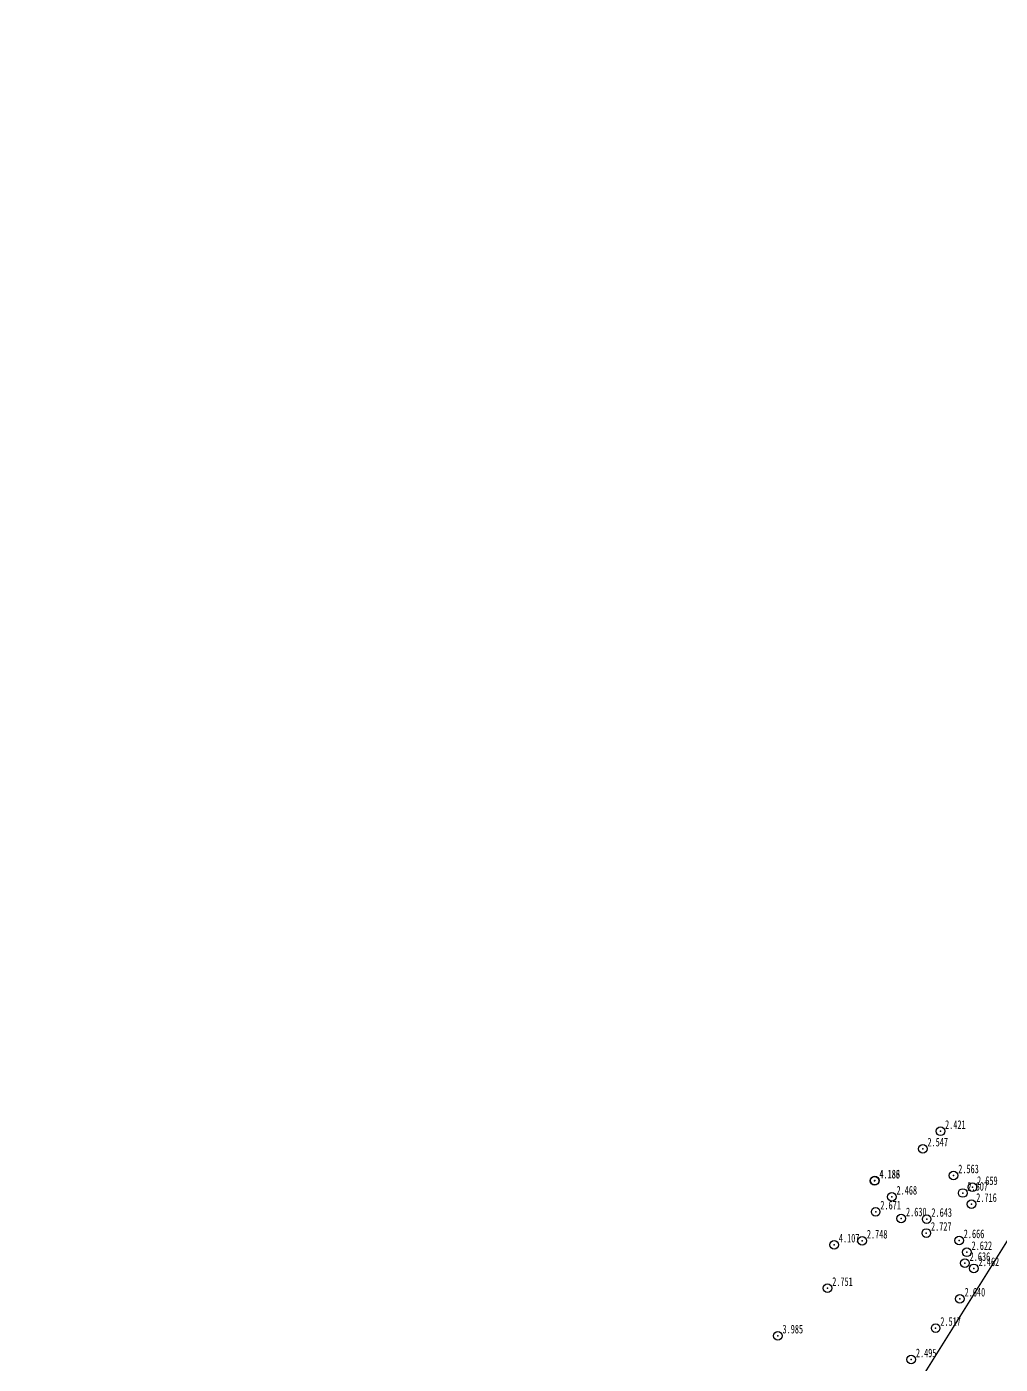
# Model space of a CAD drawing. Header units: millimetres. Extents: x 511745 to 512135, y 2388367 to 2388715.
# Drawn here: x 511878.1 to 511990.8, y 2388557.2 to 2388712 of the extents above; entities that cross this region are included whole.
import ezdxf
from ezdxf.enums import TextEntityAlignment as Align

# ---------------------------------------------------------------- set-up
doc = ezdxf.new("R2010")
doc.units = ezdxf.units.MM
doc.header["$LTSCALE"] = 1000
doc.layers.add('AXIS', color=7, linetype='Continuous')
doc.layers.add('新地形图', color=3, linetype='Continuous')
doc.styles.add('BZWB', font='', dxfattribs={"height": 8})
doc.styles.get('BZWB').set_extended_font_data('SimSun')

msp = doc.modelspace()

# ---------------------------------------------------------------- linework, layer by layer
at = {"color": 8, "linetype": 'Continuous', "const_width": 0.02, "elevation": 0, "flags": 128}
msp.add_lwpolyline([(512079.24, 2388711.96), (511870.3, 2388377.41)], dxfattribs=at)
at = {"layer": 'AXIS'}
msp.add_line((512079.24, 2388711.96), (511895.41, 2388417.56), dxfattribs=at)
at = {"layer": '新地形图', "color": 8}
for centre in [(511983.85, 2388584.19, 2.42), (511981.81, 2388582.17, 2.55), (511976.24, 2388578.46, 4.19), (511976.26, 2388578.48, 4.19), (511985.37, 2388579.07, 2.56), (511978.23, 2388576.6, 2.47), (511986.43, 2388577.05, 2.61), (511987.55, 2388577.71, 2.66), (511987.45, 2388575.75, 2.72), (511976.36, 2388574.88, 2.67), (511979.32, 2388574.09, 2.63), (511982.26, 2388574.03, 2.64), (511982.22, 2388572.42, 2.73), (511971.56, 2388571.06, 4.11), (511974.79, 2388571.52, 2.75), (511986.01, 2388571.56, 2.67), (511986.69, 2388568.93, 2.64), (511986.9, 2388570.19, 2.62), (511987.72, 2388568.33, 2.46), (511970.79, 2388566.03, 2.75), (511986.1, 2388564.81, 2.64), (511983.3, 2388561.42, 2.52), (511965.04, 2388560.54, 3.98), (511980.46, 2388557.78, 2.5)]:
    msp.add_circle(centre, 0.5, dxfattribs=at)
for p in [(511983.85, 2388584.19, 2.42), (511981.81, 2388582.17, 2.55), (511985.37, 2388579.07, 2.56), (511976.24, 2388578.46, 4.19), (511976.26, 2388578.48, 4.19), (511986.43, 2388577.05, 2.61), (511987.55, 2388577.71, 2.66), (511978.23, 2388576.6, 2.47), (511987.45, 2388575.75, 2.72), (511976.36, 2388574.88, 2.67), (511979.32, 2388574.09, 2.63), (511982.26, 2388574.03, 2.64), (511982.22, 2388572.42, 2.73), (511971.56, 2388571.06, 4.11), (511974.79, 2388571.52, 2.75), (511986.01, 2388571.56, 2.67), (511986.9, 2388570.19, 2.62), (511986.69, 2388568.93, 2.64), (511987.72, 2388568.33, 2.46), (511970.79, 2388566.03, 2.75), (511986.1, 2388564.81, 2.64), (511965.04, 2388560.54, 3.98), (511983.3, 2388561.42, 2.52), (511980.46, 2388557.78, 2.5)]:
    msp.add_point(p, dxfattribs=at)

# ---------------------------------------------------------------- texts
at = {"layer": '新地形图', "color": 8, "style": 'BZWB', "width": 0.7}
for s, p in [('2.421', (511984.39, 2388584.96, 2.42)), ('2.547', (511982.35, 2388582.94, 2.55)), ('2.563', (511985.91, 2388579.84, 2.56)), ('4.188', (511976.78, 2388579.23, 4.19)), ('4.186', (511976.8, 2388579.25, 4.19)), ('2.659', (511988.09, 2388578.48, 2.66)), ('2.468', (511978.77, 2388577.37, 2.47)), ('2.607', (511986.97, 2388577.82, 2.61)), ('2.716', (511987.99, 2388576.52, 2.72)), ('2.671', (511976.9, 2388575.65, 2.67)), ('2.630', (511979.87, 2388574.86, 2.63)), ('2.643', (511982.81, 2388574.8, 2.64)), ('2.748', (511975.34, 2388572.29, 2.75)), ('2.727', (511982.76, 2388573.19, 2.73)), ('2.666', (511986.55, 2388572.33, 2.67)), ('4.107', (511972.1, 2388571.83, 4.11)), ('2.622', (511987.45, 2388570.96, 2.62)), ('2.636', (511987.23, 2388569.7, 2.64)), ('2.462', (511988.27, 2388569.1, 2.46)), ('2.751', (511971.33, 2388566.8, 2.75)), ('2.640', (511986.65, 2388565.58, 2.64)), ('3.985', (511965.58, 2388561.31, 3.98)), ('2.517', (511983.84, 2388562.19, 2.52)), ('2.495', (511981.01, 2388558.55, 2.5))]:
    msp.add_text(s, height=1, dxfattribs=at).set_placement(p, align=Align.MIDDLE_LEFT)

doc.saveas('drawing.dxf')
